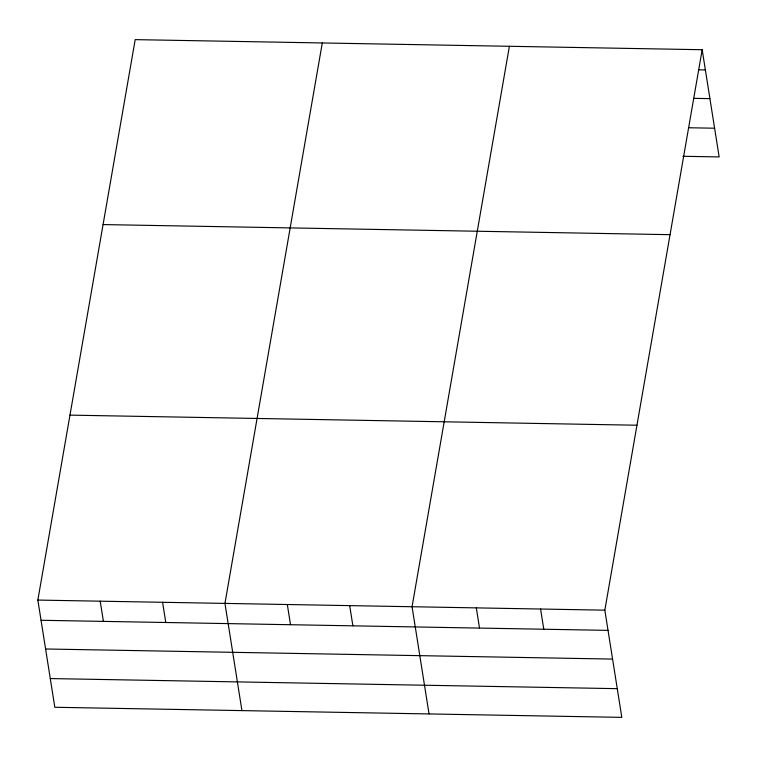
<?xml version="1.0" encoding="UTF-8"?>
<svg xmlns="http://www.w3.org/2000/svg" width="757" height="757" viewBox="0 0 757 757"><rect width="100%" height="100%" fill="white"/><g stroke="black" fill="none" stroke-linecap="round" stroke-linejoin="round"><path stroke-width="1.14" d="M702.174 49.725L604.834 610.17L621.809 717.371L54.826 707.275L37.85 600.074L135.191 39.629L702.174 49.725L719.15 156.926L682.928 156.283M322.293 42.96L224.952 603.405L241.937 710.605M509.395 46.291L412.063 606.736L429.039 713.936M698.361 69.805L705.373 69.928M693.563 98.344L709.915 98.637M688.898 127.763L714.599 128.217M103.066 224.574L670.049 234.67M69.975 415.129L636.959 425.226M37.85 600.074L604.834 610.17M41.048 620.276L608.032 630.373M45.6 648.986L612.583 659.082M50.284 678.565L617.267 688.662M540.574 609.025L543.772 629.228M476.314 607.88L479.512 628.083M349.687 605.628L352.894 625.831M287.319 604.512L290.518 624.714M162.585 602.298L165.783 622.491M100.217 601.181L103.416 621.383"/></g></svg>
